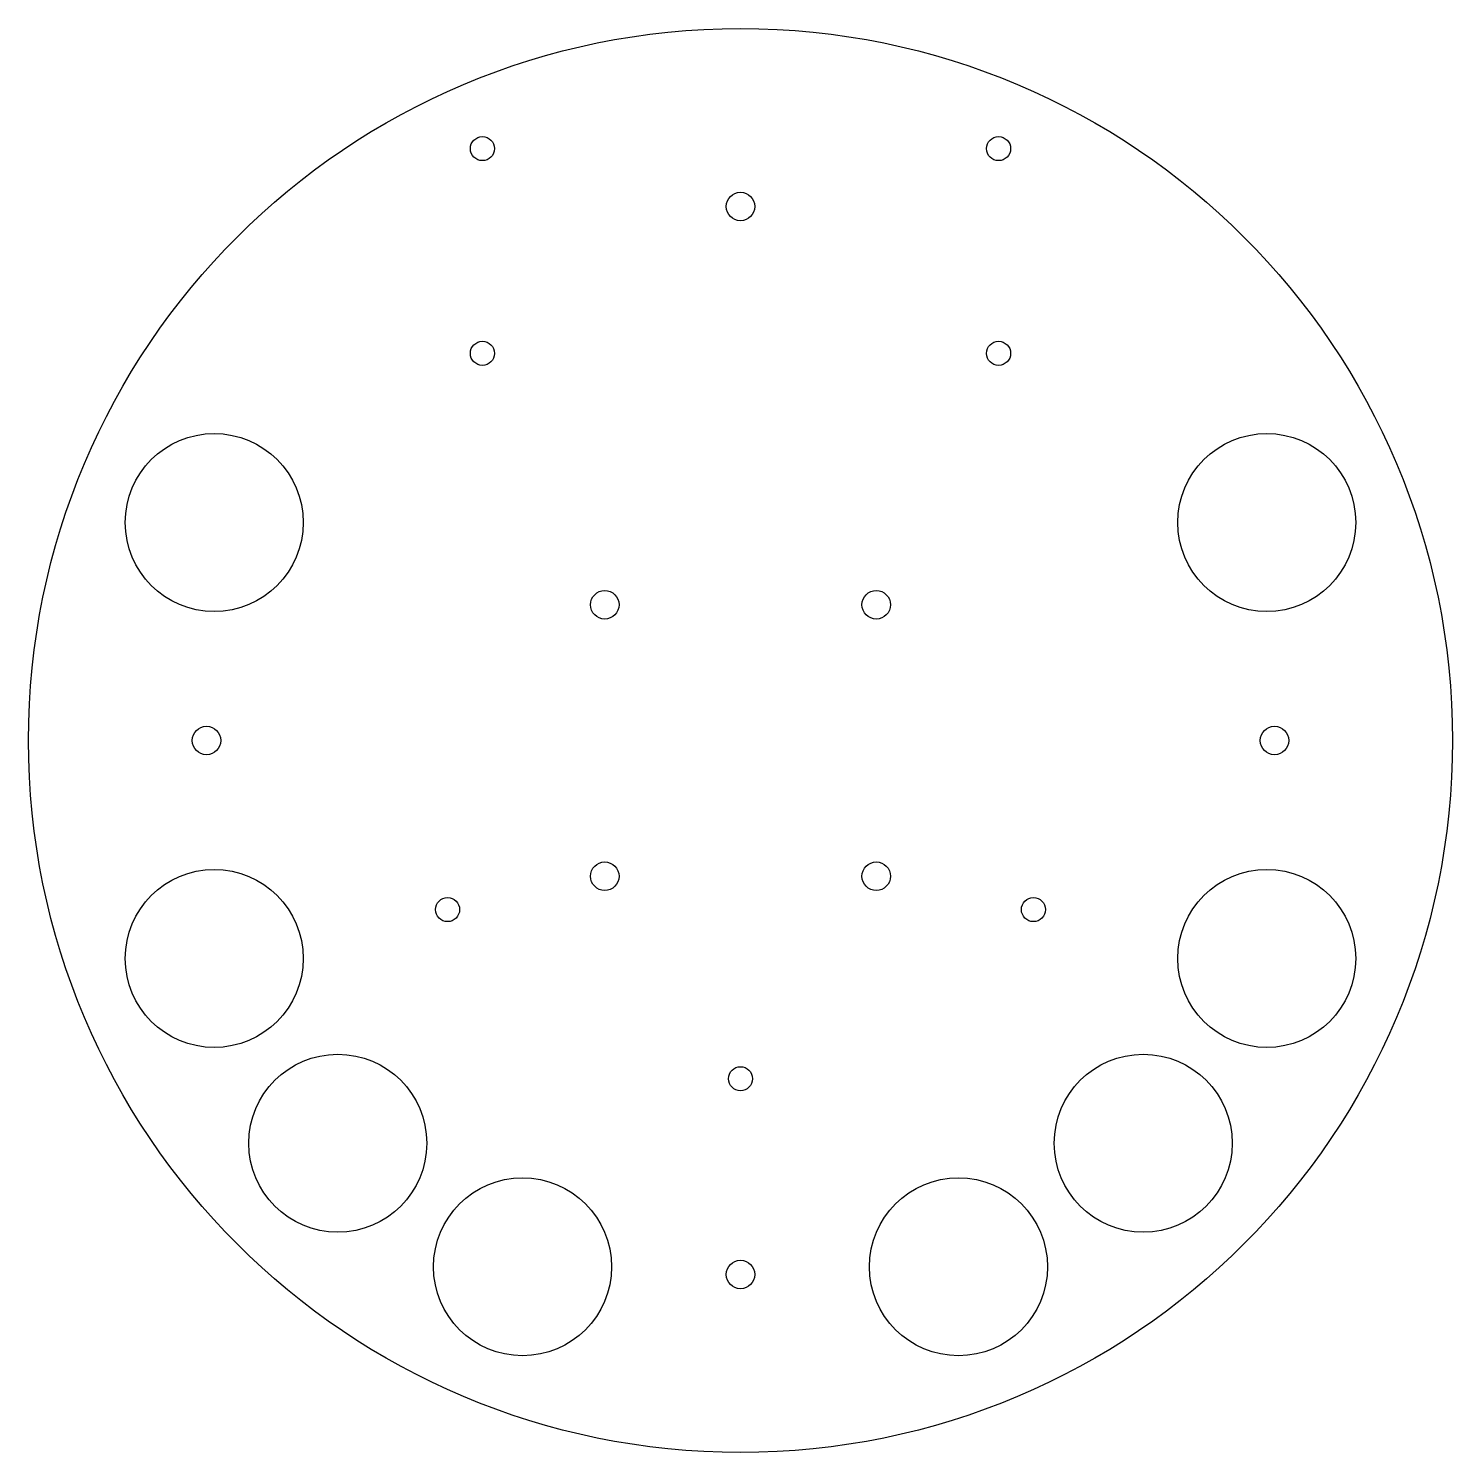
# Model space of a CAD drawing. Header units: millimetres. Extents: x -80 to 80, y -80 to 80.
import ezdxf

# ---------------------------------------------------------------- set-up
doc = ezdxf.new("R2010")
doc.units = ezdxf.units.MM

msp = doc.modelspace()

# ---------------------------------------------------------------- linework, layer by layer
for centre, radius in [((0, 0), 80), ((-29, 66.5), 1.35), ((29, 66.5), 1.35), ((0, 60), 1.6), ((-29, 43.5), 1.35), ((29, 43.5), 1.35), ((-59.13, 24.49), 10), ((59.13, 24.49), 10), ((-15.25, 15.25), 1.6), ((15.25, 15.25), 1.6), ((-60, 0), 1.6), ((60, 0), 1.6), ((-15.25, -15.25), 1.6), ((15.25, -15.25), 1.6), ((-59.13, -24.49), 10), ((59.13, -24.49), 10), ((-32.91, -19), 1.35), ((32.91, -19), 1.35), ((-45.25, -45.25), 10), ((0, -38), 1.35), ((45.25, -45.25), 10), ((-24.49, -59.13), 10), ((24.49, -59.13), 10), ((0, -60), 1.6)]:
    msp.add_circle(centre, radius)

doc.saveas('drawing.dxf')
